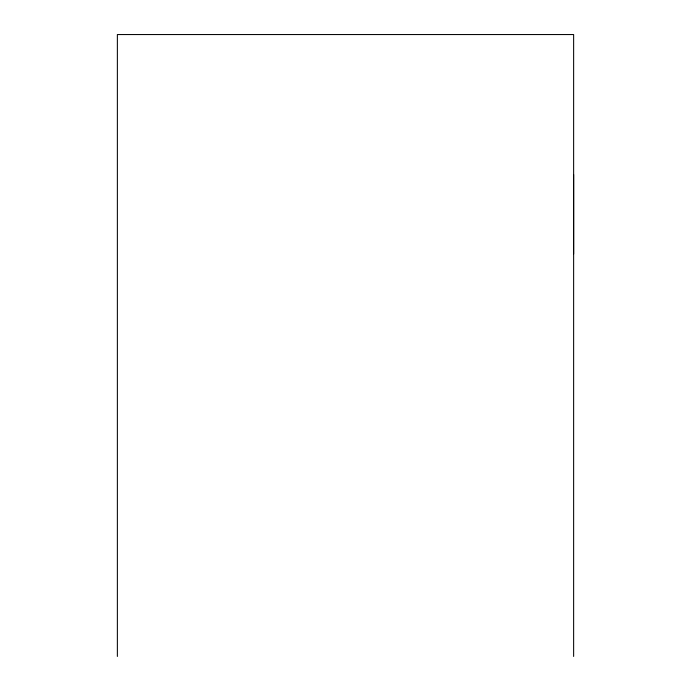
<?xml version="1.0" encoding="UTF-8"?>
<svg xmlns="http://www.w3.org/2000/svg" width="691" height="691" viewBox="0 0 691 691"><rect width="100%" height="100%" fill="white"/><g stroke="black" fill="none" stroke-linecap="round" stroke-linejoin="round"><path stroke-width="1.04" d="M573.634 254.046L573.634 174.529M573.634 656.45L573.634 34.55L117.366 34.55L117.366 656.45"/></g></svg>
